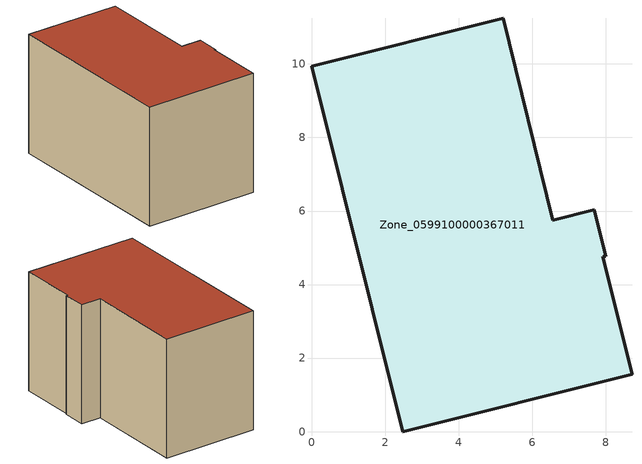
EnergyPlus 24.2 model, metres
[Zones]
Zone_0599100000367011
 floor ground (C_G): 8.01,4.77 7.93,4.75 8.72,1.55 2.48,0 0,9.94 5.22,11.24 6.57,5.75 7.69,6.03 z0
 wall outside (C_F): 8.01,4.77 7.69,6.03 6.57,5.75 5.22,11.24 0,9.94 2.48,0 8.72,1.55 7.93,4.75 8.01,4.77 z0:6.64
 roof outside (C_R): 7.93,4.75 8.01,4.77 7.69,6.03 6.57,5.75 5.22,11.24 0,9.94 2.48,0 8.72,1.55 z6.64
[BUILDING]
Pand.0599100000367011: North Axis=0; Terrain=City; Loads Convergence Tolerance Value=0.04; Temperature Convergence Tolerance Value=0.4; Solar Distribution=FullExterior; Maximum Number of Warmup Days=25; Minimum Number of Warmup Days=1
[Site:Location]
Rotterdam.The.Hague.AP_ZH_NLD Design_Conditions: Latitude=51.96; Longitude=4.45; Time Zone=1; Elevation=-4.5
[SITE:GROUNDTEMPERATURE:BUILDINGSURFACE]
18, 18, 18, 18, 18, 18, 18, 18, 18, 18, 18, 18
[MATERIAL] Thermal Absorptance=0.9; Solar Absorptance=0.7; Visible Absorptance=0.7
Name | Roughness | Thickness | Conductivity | Density | Specific Heat
G.TC.1992-2005 | MediumSmooth | 0.15 | 0.06 | 540 | 1210
F.TC.1992-2005 | Rough | 0.3 | 0.12 | 1920 | 840
R.TC.1992-2005 | MediumRough | 0.2 | 0.08 | 1500 | 1000
[CONSTRUCTION]
C_G: G.TC.1992-2005
C_F: F.TC.1992-2005
C_R: R.TC.1992-2005
[ZONE]
Zone_0599100000367011: Type=1; Multiplier=1; Ceiling Height=Autocalculate; Volume=Autocalculate; Floor Area=autocalculate; Part of Total Floor Area=Yes
[ZONEINFILTRATION:DESIGNFLOWRATE]
Infil_Zone_0599100000367011: Zone or ZoneList or Space or SpaceList=Zone_0599100000367011; Schedule=AlwaysOn; Design Flow Rate Calculation Method=Flow/Area; Flow Rate per Floor Area=0.0015; Constant Term Coefficient=1; Temperature Term Coefficient=0; Velocity Term Coefficient=0; Velocity Squared Term Coefficient=0
[HVACTEMPLATE:ZONE:IDEALLOADSAIRSYSTEM]
Zone_0599100000367011: Maximum Heating Supply Air Temperature=50; Minimum Cooling Supply Air Temperature=13; Maximum Heating Supply Air Humidity Ratio=0.0156; Minimum Cooling Supply Air Humidity Ratio=0.0077; Heating Limit=NoLimit; Cooling Limit=NoLimit; Dehumidification Control Type=ConstantSensibleHeatRatio; Cooling Sensible Heat Ratio=0.7; Dehumidification Setpoint=60; Humidification Control Type=None; Humidification Setpoint=30; Outdoor Air Method=None; Outdoor Air Flow Rate per Person=0.00944; Outdoor Air Flow Rate per Zone Floor Area=0; Outdoor Air Flow Rate per Zone=0; Demand Controlled Ventilation Type=None; Outdoor Air Economizer Type=NoEconomizer; Heat Recovery Type=None; Sensible Heat Recovery Effectiveness=0.7; Latent Heat Recovery Effectiveness=0.65
[ZONECONTROL:THERMOSTAT]
ThermostatControl_Zone_0599100000367011: Zone or ZoneList=Zone_0599100000367011; Control Type Schedule=DualSetpointControlType; Control 1=Thermostat_Zone_0599100000367011; Temperature Difference Between Cutout And Setpoint=0
[THERMOSTATSETPOINT:DUALSETPOINT]
Thermostat_Zone_0599100000367011: Heating Setpoint Temperature Schedule=HeatingSetpoint_Zone_0599100000367011; Cooling Setpoint Temperature Schedule=CoolingSetpoint_Zone_0599100000367011
[SCHEDULE:COMPACT]
HeatingSetpoint_Zone_0599100000367011: Through: 12/31, For: AllDays, Until: 24:00, 21
CoolingSetpoint_Zone_0599100000367011: Through: 12/31, For: AllDays, Until: 24:00, 24
DualSetpointControlType: Through: 12/31, For: AllDays, Until: 24:00, 4
AlwaysOn: Through: 12/31, For: AllDays, Until: 24:00, 1
